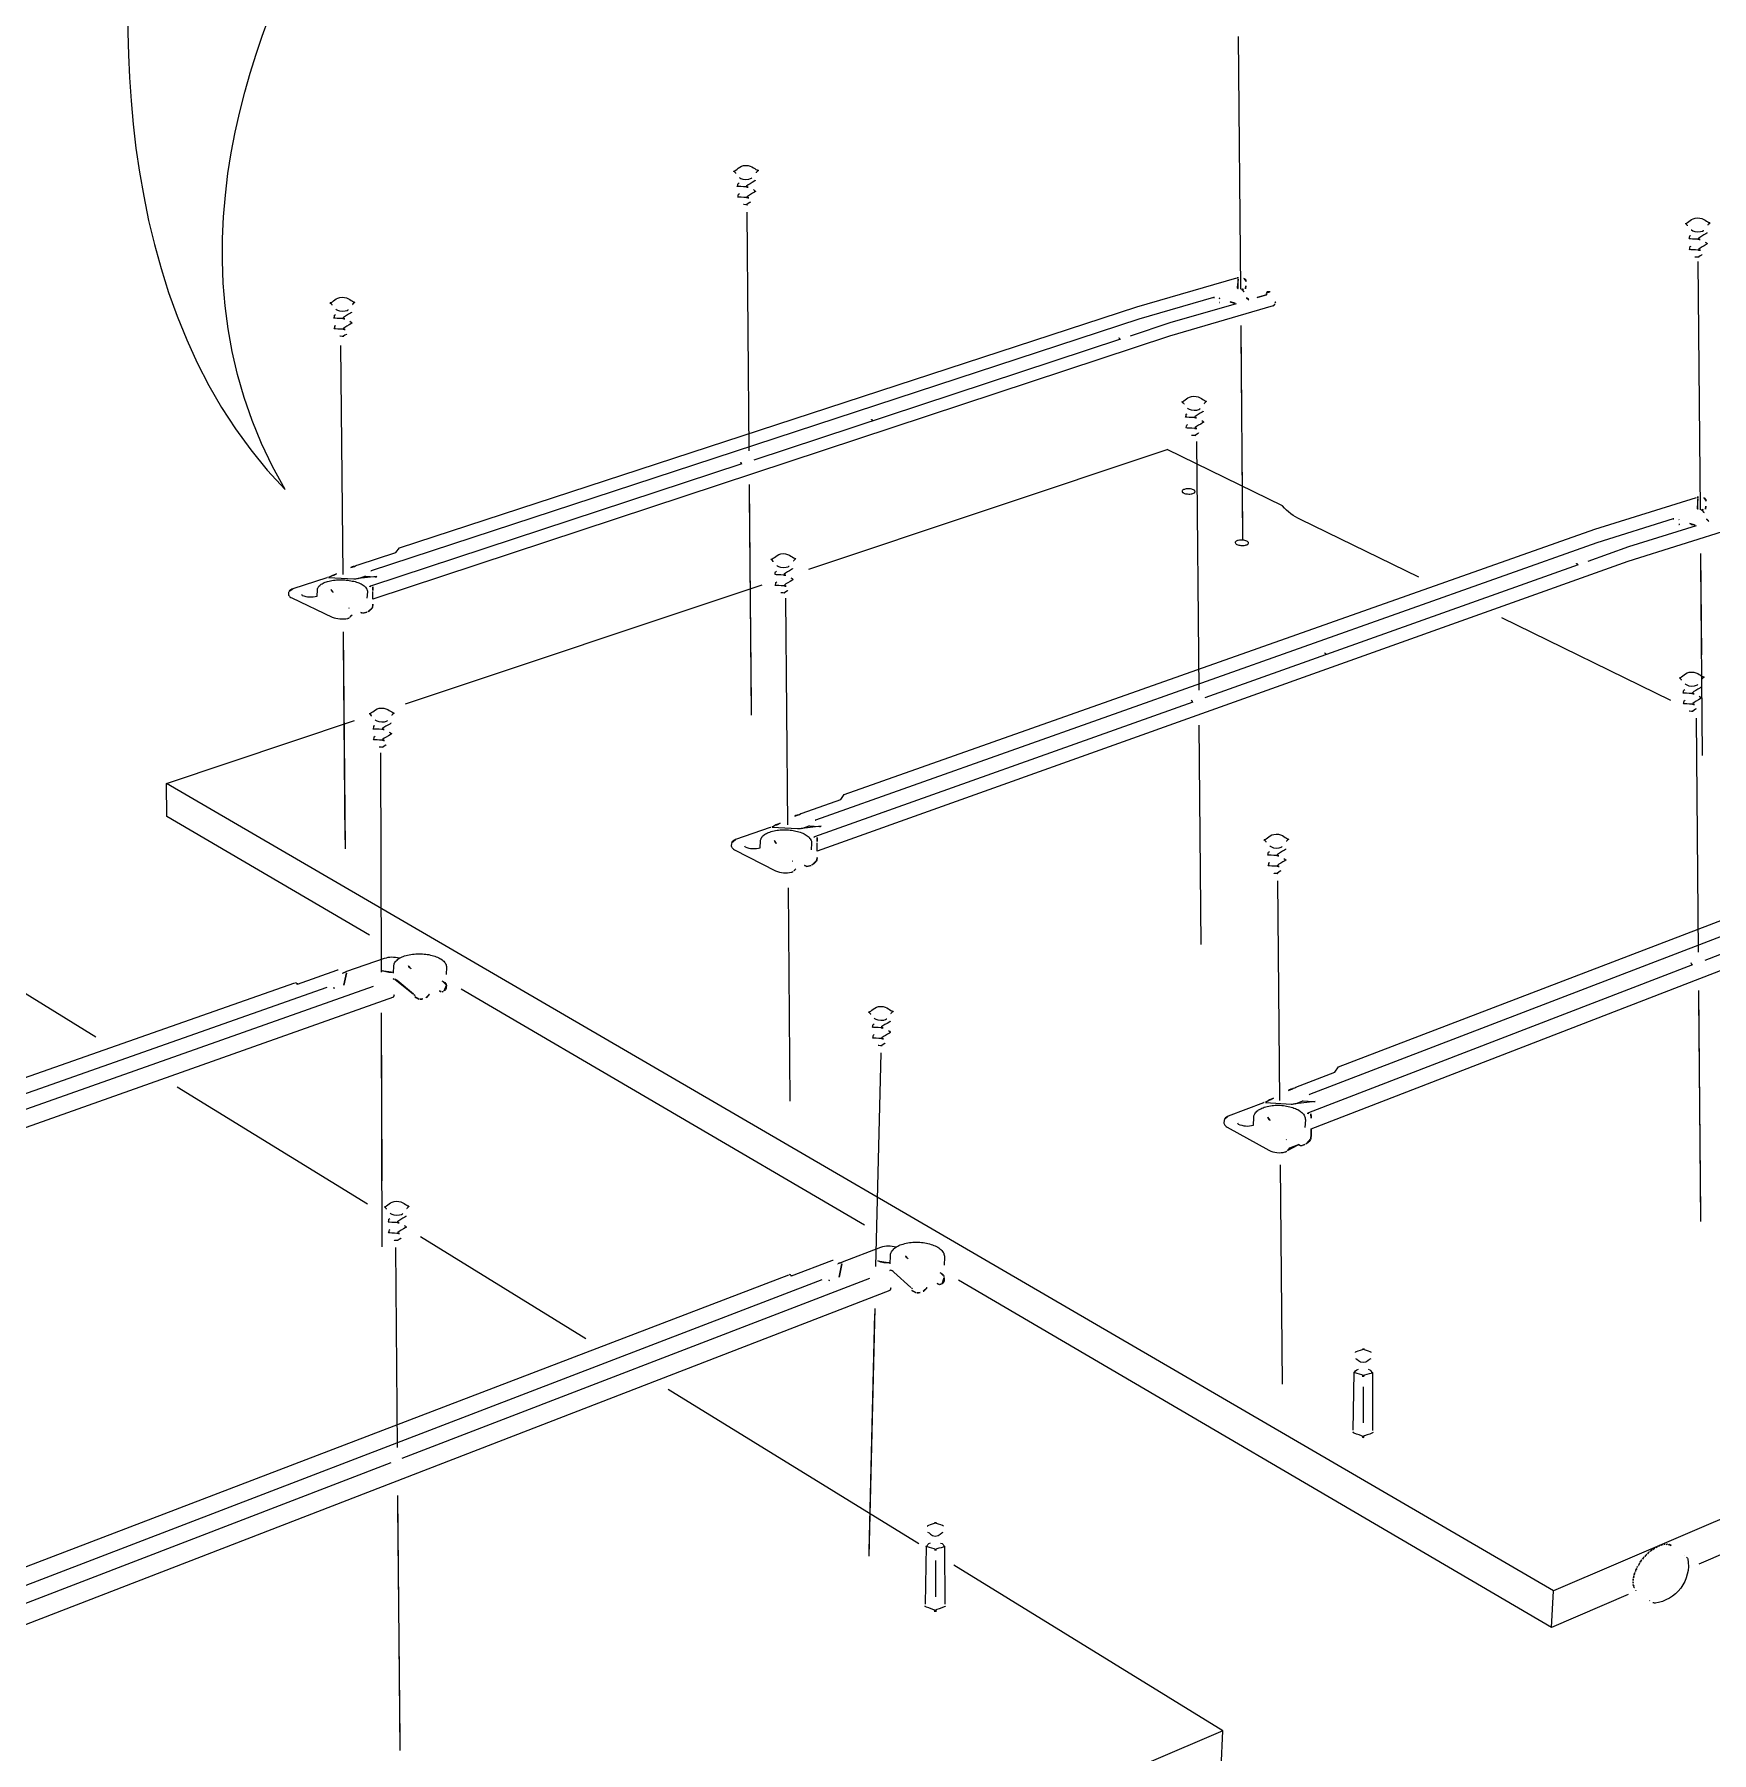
# Model space of a CAD drawing. Header units: metres. Extents: x -30.9 to 24.7, y -10.3 to 6.8.
# Drawn here: x 3.426 to 4.548, y 4.325 to 5.474 of the extents above; entities that cross this region are included whole.
import ezdxf

# ---------------------------------------------------------------- set-up
doc = ezdxf.new("R2010")
doc.units = ezdxf.units.M
doc.header["$MEASUREMENT"] = 0
doc.layers.add('PDF_Working_Num_Penna__255_Num_Penna__255', color=255, linetype='Continuous', lineweight=18)
doc.layers.add('PDF_Working_Num_Penna__7_Num_Penna__7', color=7, linetype='Continuous', lineweight=18)

msp = doc.modelspace()

# ---------------------------------------------------------------- linework, layer by layer
at = {"layer": 'PDF_Working_Num_Penna__255_Num_Penna__255', "color": 255, "linetype": 'Continuous', "lineweight": 18, "flags": 128}
for points in [[(4.2332, 5.3039), (4.2317, 5.473)], [(3.9044, 5.1958), (3.903, 5.3555)], [(4.5407, 5.1564), (4.5392, 5.3224)], [(3.6327, 5.113), (3.6313, 5.2662)], [(4.2346, 5.1422), (4.2335, 5.2738)], [(4.2053, 5.0356), (4.2038, 5.2021)], [(3.9059, 5.0259), (3.9047, 5.1662)], [(4.5422, 4.992), (4.541, 5.1209)], [(3.9302, 4.9457), (3.9289, 5.0973)], [(3.6342, 4.9355), (3.6331, 5.0688)], [(4.2068, 4.8656), (4.2055, 5.0122)], [(4.5394, 4.8605), (4.538, 5.0169)], [(3.6584, 4.8471), (3.658, 4.9937)], [(4.2594, 4.7612), (4.2581, 4.9081)], [(3.9319, 4.7608), (3.9306, 4.9035)], [(4.5409, 4.685), (4.5396, 4.8301)], [(3.6589, 4.6634), (3.6585, 4.8136)], [(3.9892, 4.6503), (3.9926, 4.793)], [(4.2611, 4.5715), (4.2598, 4.7183)], [(3.6691, 4.5291), (3.6679, 4.663)], [(3.9847, 4.4599), (3.9885, 4.6186)], [(3.6708, 4.3334), (3.6694, 4.4902)]]:
    msp.add_lwpolyline(points, dxfattribs=at)
at = {"layer": 'PDF_Working_Num_Penna__7_Num_Penna__7', "color": 7, "linetype": 'Continuous', "lineweight": 18, "flags": 128}
for points in [[(4.2332, 5.3039), (4.2317, 5.473)], [(3.9044, 5.1958), (3.903, 5.3555)], [(4.5407, 5.1564), (4.5392, 5.3224)], [(4.1637, 5.2921), (4.2306, 5.3114)], [(4.2151, 5.2983), (4.1651, 5.2838), (3.6516, 5.1154)], [(3.6705, 5.1309), (4.1637, 5.2921)], [(4.255, 5.2927), (4.1855, 5.2724)], [(4.1861, 5.2815), (4.2304, 5.2944)], [(4.1594, 5.2727), (4.1861, 5.2815)], [(4.2347, 5.1365), (4.2334, 5.2795)], [(3.6327, 5.113), (3.6313, 5.2662)], [(4.1855, 5.2724), (3.6527, 5.0965), (3.6527, 5.1016)], [(3.9077, 5.1898), (4.1529, 5.2706)], [(3.9442, 5.1166), (4.184, 5.1966)], [(4.2053, 5.0356), (4.2038, 5.2021)], [(3.6513, 5.1055), (3.8998, 5.1872)], [(3.906, 5.019), (3.9046, 5.1732)], [(4.4701, 5.1434), (4.5382, 5.1646)], [(4.5224, 5.1502), (4.4715, 5.1343), (3.9488, 4.9488)], [(3.968, 4.9658), (4.4701, 5.1434)], [(4.563, 5.1441), (4.4922, 5.1217)], [(4.4929, 5.1317), (4.538, 5.1459)], [(3.6403, 5.1185), (3.6411, 5.1189), (3.642, 5.1193), (3.6428, 5.1195), (3.6681, 5.1278), (3.6705, 5.1308)], [(4.4657, 5.122), (4.4929, 5.1317)], [(4.5416, 5.0594), (4.541, 5.127)], [(4.4922, 5.1217), (3.9498, 4.928), (3.9498, 4.9336)], [(4.2094, 5.0308), (4.4591, 5.1197)], [(3.6222, 5.111), (3.622, 5.111), (3.6218, 5.1109), (3.5991, 5.1035)], [(3.6427, 5.1104), (3.6422, 5.1102), (3.6416, 5.1101), (3.641, 5.11), (3.6404, 5.11), (3.6398, 5.11), (3.623, 5.1109)], [(3.6744, 5.0266), (3.913, 5.1062)], [(3.9302, 4.9457), (3.9289, 5.0973)], [(4.5209, 5.0287), (4.4078, 5.084)], [(3.6343, 4.9296), (3.633, 5.0747)], [(3.9484, 4.9379), (4.2014, 5.0279)], [(3.5145, 4.9733), (3.6404, 5.0153)], [(4.2068, 4.8656), (4.2055, 5.0122)], [(4.5394, 4.8605), (4.538, 5.0169)], [(3.6584, 4.8471), (3.658, 4.9937)], [(4.8652, 4.986), (4.8619, 4.9865), (4.8617, 4.9865), (4.8614, 4.9865), (4.8098, 4.9689), (4.2792, 4.7652)], [(4.2987, 4.7838), (4.8083, 4.9789)], [(4.4425, 4.4333), (3.5145, 4.9733)], [(3.5148, 4.9512), (3.5145, 4.9733)], [(3.9373, 4.9522), (3.9381, 4.9526), (3.939, 4.9531), (3.9398, 4.9534), (3.9656, 4.9625), (3.968, 4.9658)], [(4.2803, 4.7423), (4.8308, 4.9552)], [(3.6503, 4.8718), (3.5148, 4.9512)], [(3.9188, 4.944), (3.9186, 4.9439), (3.9184, 4.9438), (3.8953, 4.9357)], [(3.9396, 4.9432), (3.9391, 4.9431), (3.9386, 4.943), (3.938, 4.9429), (3.9374, 4.9429), (3.9367, 4.9429), (3.9197, 4.9438)], [(4.5438, 4.8552), (4.7971, 4.9529)], [(4.2594, 4.7612), (4.2581, 4.9081)], [(3.9319, 4.7608), (3.9306, 4.9035)], [(3.4674, 4.8036), (3.3545, 4.8731)], [(3.6665, 4.8464), (3.6666, 4.8512), (3.6667, 4.8517), (3.6668, 4.8522), (3.6669, 4.8527), (3.6671, 4.8532), (3.6674, 4.8536), (3.6678, 4.8542), (3.6683, 4.8547), (3.6688, 4.8552), (3.6694, 4.8557), (3.67, 4.8561), (3.6707, 4.8566), (3.6714, 4.8569), (3.6722, 4.8573), (3.673, 4.8576), (3.6739, 4.8579), (3.6749, 4.8582), (3.6759, 4.8585), (3.6769, 4.8587), (3.678, 4.8589), (3.6791, 4.8591), (3.6802, 4.8592), (3.6813, 4.8593), (3.6824, 4.8593), (3.6835, 4.8593), (3.6847, 4.8593), (3.6858, 4.8593), (3.6869, 4.8592), (3.688, 4.8591), (3.689, 4.8589), (3.6901, 4.8588), (3.6912, 4.8585), (3.6922, 4.8583), (3.6931, 4.858), (3.6941, 4.8578), (3.695, 4.8574), (3.6959, 4.8571), (3.6967, 4.8567), (3.6974, 4.8563), (3.6982, 4.8559), (3.6989, 4.8554), (3.6995, 4.8549), (3.7001, 4.8544), (3.7006, 4.8538), (3.701, 4.8532), (3.7013, 4.8527), (3.7016, 4.8521), (3.7017, 4.8515), (3.7019, 4.8509), (3.7019, 4.8503), (3.7017, 4.8456)], [(4.2788, 4.7532), (4.5356, 4.8521)], [(2.9783, 4.6214), (3.6005, 4.8399)], [(3.6294, 4.8485), (3.6288, 4.8483), (3.6283, 4.8482), (3.602, 4.8389)], [(3.6219, 4.8368), (2.9799, 4.6106), (2.9139, 4.5848)], [(3.0015, 4.5947), (3.6666, 4.8305)], [(3.3484, 4.7301), (3.6531, 4.8378)], [(3.9815, 4.6779), (3.7118, 4.8358)], [(4.541, 4.6803), (4.5396, 4.8347)], [(3.6588, 4.7075), (3.6585, 4.8199)], [(3.9892, 4.6503), (3.9926, 4.793)], [(4.2675, 4.7689), (4.2684, 4.7694), (4.2693, 4.7698), (4.2701, 4.7702), (4.2962, 4.7802), (4.2987, 4.7838)], [(3.6491, 4.6918), (3.5217, 4.7701)], [(4.2488, 4.7599), (4.2486, 4.7598), (4.2484, 4.7597), (4.2249, 4.7507)], [(4.2699, 4.759), (4.2694, 4.7589), (4.2688, 4.7587), (4.2683, 4.7587), (4.2676, 4.7586), (4.2669, 4.7586), (4.2497, 4.7597)], [(5.1377, 4.7307), (4.4425, 4.4333)], [(4.2611, 4.5715), (4.2598, 4.7183)], [(4.54, 4.4514), (5.0674, 4.6783)], [(3.7951, 4.6019), (3.6845, 4.67)], [(3.9988, 4.652), (3.9989, 4.6573), (3.9989, 4.6579), (3.999, 4.6584), (3.9992, 4.659), (3.9994, 4.6596), (3.9997, 4.6601), (4, 4.6607), (4.0006, 4.6613), (4.0011, 4.6619), (4.0017, 4.6624), (4.0023, 4.6629), (4.003, 4.6634), (4.0038, 4.6638), (4.0046, 4.6642), (4.0054, 4.6646), (4.0063, 4.6649), (4.0073, 4.6652), (4.0084, 4.6655), (4.0094, 4.6658), (4.0105, 4.666), (4.0117, 4.6662), (4.0128, 4.6663), (4.0139, 4.6664), (4.0151, 4.6664), (4.0162, 4.6665), (4.0174, 4.6664), (4.0185, 4.6664), (4.0196, 4.6663), (4.0208, 4.6662), (4.0219, 4.666), (4.023, 4.6658), (4.024, 4.6656), (4.0251, 4.6653), (4.0261, 4.665), (4.027, 4.6647), (4.028, 4.6643), (4.0289, 4.664), (4.0297, 4.6635), (4.0305, 4.6631), (4.0313, 4.6626), (4.0319, 4.6621), (4.0326, 4.6615), (4.0332, 4.6609), (4.0337, 4.6603), (4.0341, 4.6596), (4.0345, 4.6591), (4.0347, 4.6584), (4.0349, 4.6577), (4.035, 4.6571), (4.035, 4.6564), (4.0349, 4.6511)], [(3.6691, 4.5291), (3.6679, 4.663)], [(3.2925, 4.4004), (3.931, 4.6447)], [(3.9606, 4.6543), (3.9601, 4.6542), (3.9595, 4.654), (3.9325, 4.6437)], [(4.0125, 4.6362), (4.0012, 4.6465), (4.0006, 4.6469), (4.0001, 4.6472), (3.9995, 4.6475), (3.9989, 4.6477)], [(3.953, 4.6413), (3.2942, 4.3884), (3.2264, 4.3596)], [(3.3163, 4.3706), (3.9988, 4.6343)], [(3.6723, 4.522), (3.985, 4.6424)], [(4.4923, 4.4308), (4.4411, 4.4088), (4.0445, 4.641)], [(3.9847, 4.4565), (3.9886, 4.6221)], [(4.3089, 4.5794), (4.3082, 4.5407)], [(4.3213, 4.5794), (4.3214, 4.5406)], [(4.0178, 4.4648), (3.8502, 4.568)], [(4.3152, 4.5698), (4.3152, 4.5456)], [(3.3231, 4.3875), (3.6649, 4.5191)], [(3.6709, 4.3265), (3.6694, 4.4971)], [(4.0227, 4.4631), (4.0221, 4.4244)], [(4.0351, 4.4631), (4.0352, 4.4243)], [(4.029, 4.4536), (4.029, 4.4293)], [(4.2213, 4.3396), (4.0413, 4.4504)], [(4.4411, 4.4088), (4.4425, 4.4333)], [(4.1839, 4.299), (4.2202, 4.3146), (4.2213, 4.3396)]]:
    msp.add_lwpolyline(points, dxfattribs=at)
for points in [[(4.2318, 5.3115), (4.2315, 5.3115), (4.2312, 5.3115), (4.2309, 5.3114)], [(4.2315, 5.3107), (4.2309, 5.3051), (4.2309, 5.3049), (4.231, 5.3046), (4.2311, 5.3045), (4.2313, 5.3043), (4.2315, 5.3043)], [(4.2369, 5.3091), (4.2369, 5.3095), (4.2368, 5.31), (4.2365, 5.3103), (4.2362, 5.3106), (4.2358, 5.3109), (4.2353, 5.3111)], [(4.2151, 5.2983), (4.2154, 5.2983), (4.2156, 5.2983)], [(4.2345, 5.3034), (4.234, 5.3036), (4.2337, 5.3037)], [(4.2345, 5.3034), (4.2344, 5.3036), (4.2344, 5.3038), (4.2345, 5.3041), (4.2348, 5.3042)], [(4.2345, 5.3034), (4.2346, 5.303), (4.2349, 5.3027), (4.2352, 5.3024), (4.2355, 5.3022)], [(4.2366, 5.3061), (4.2364, 5.3041)], [(4.2504, 5.3002), (4.2443, 5.2984)], [(4.2505, 5.3011), (4.2504, 5.3002)], [(4.2526, 5.3022), (4.2508, 5.3022), (4.2506, 5.302), (4.2506, 5.3018), (4.2505, 5.3015)], [(4.2526, 5.3022), (4.2528, 5.302)], [(4.2188, 5.2979), (4.2192, 5.2977)], [(4.2189, 5.2949), (4.2191, 5.2949), (4.2193, 5.295)], [(4.2262, 5.2955), (4.2267, 5.2953), (4.2274, 5.295), (4.2281, 5.2948), (4.2288, 5.2946), (4.2296, 5.2945)], [(4.2387, 5.2968), (4.2385, 5.297), (4.2383, 5.2974), (4.2379, 5.2976), (4.2375, 5.2979), (4.237, 5.2982)], [(4.255, 5.2927), (4.2553, 5.2929), (4.2556, 5.2931), (4.2559, 5.2934), (4.2561, 5.2938), (4.2563, 5.2941)], [(4.2564, 5.2947), (4.2564, 5.2949), (4.2563, 5.2951), (4.2562, 5.2953), (4.2561, 5.2955)], [(4.1517, 5.2714), (4.1517, 5.2712)], [(4.1518, 5.271), (4.1523, 5.2708)], [(3.9863, 5.217), (3.9863, 5.2167)], [(3.9864, 5.2165), (3.9869, 5.2163)], [(3.8987, 5.1881), (3.8988, 5.1879)], [(3.8989, 5.1876), (3.8993, 5.1874)], [(4.2016, 5.1697), (4.201, 5.1699), (4.2004, 5.1701), (4.1997, 5.1703), (4.199, 5.1703), (4.1982, 5.1704), (4.1975, 5.1704), (4.1967, 5.1703), (4.1961, 5.1702), (4.1955, 5.17), (4.1949, 5.1698), (4.1945, 5.1696), (4.1942, 5.1693), (4.194, 5.169), (4.194, 5.1687), (4.1941, 5.1683), (4.1943, 5.168), (4.1947, 5.1678), (4.1951, 5.1675), (4.1956, 5.1673), (4.1963, 5.1671), (4.1969, 5.167), (4.1977, 5.1669), (4.1985, 5.1668), (4.1992, 5.1668), (4.2, 5.1669), (4.2006, 5.167), (4.2012, 5.1672), (4.2017, 5.1674), (4.2022, 5.1676), (4.2025, 5.1679), (4.2026, 5.1682), (4.2027, 5.1686), (4.2026, 5.1689), (4.2024, 5.1692), (4.202, 5.1694)], [(4.5395, 5.1648), (4.5391, 5.1648), (4.5388, 5.1648), (4.5385, 5.1647)], [(4.5391, 5.1639), (4.5385, 5.1577), (4.5385, 5.1575), (4.5386, 5.1572), (4.5387, 5.157), (4.5389, 5.1569), (4.5391, 5.1568)], [(4.5446, 5.1622), (4.5446, 5.1626), (4.5445, 5.1631), (4.5442, 5.1635), (4.5439, 5.1638), (4.5435, 5.1641), (4.543, 5.1643)], [(4.5224, 5.1502), (4.5227, 5.1503), (4.5229, 5.1502)], [(4.5262, 5.1498), (4.5266, 5.1496)], [(4.5421, 5.1558), (4.5417, 5.1561), (4.5413, 5.1562)], [(4.5421, 5.1558), (4.5421, 5.1561), (4.5421, 5.1563), (4.5422, 5.1566), (4.5423, 5.1567)], [(4.5421, 5.1558), (4.5423, 5.1554), (4.5426, 5.155), (4.5428, 5.1548), (4.5432, 5.1546)], [(4.5443, 5.1588), (4.5441, 5.1567)], [(4.5464, 5.1486), (4.5462, 5.1489), (4.546, 5.1492), (4.5457, 5.1495), (4.5452, 5.1498), (4.5448, 5.1501)], [(4.5263, 5.1465), (4.5265, 5.1465), (4.5267, 5.1467)], [(4.5337, 5.1472), (4.5343, 5.1469), (4.5349, 5.1466), (4.5356, 5.1464), (4.5364, 5.1462), (4.5372, 5.146)], [(4.2373, 5.1354), (4.2367, 5.1356), (4.236, 5.1358), (4.2353, 5.136), (4.2346, 5.1361), (4.2338, 5.1361), (4.2331, 5.1361), (4.2324, 5.136), (4.2316, 5.1359), (4.231, 5.1357), (4.2305, 5.1355), (4.2301, 5.1353), (4.2298, 5.135), (4.2296, 5.1347), (4.2296, 5.1344), (4.2297, 5.134), (4.2299, 5.1337), (4.2302, 5.1334), (4.2307, 5.1332), (4.2312, 5.1329), (4.2319, 5.1327), (4.2326, 5.1326), (4.2333, 5.1325), (4.2341, 5.1325), (4.2349, 5.1325), (4.2356, 5.1325), (4.2363, 5.1327), (4.2369, 5.1328), (4.2374, 5.133), (4.2379, 5.1333), (4.2381, 5.1336), (4.2383, 5.1339), (4.2384, 5.1342), (4.2383, 5.1345), (4.238, 5.1348), (4.2377, 5.1351)], [(3.6403, 5.1185), (3.6395, 5.1183), (3.6387, 5.1181), (3.638, 5.1178)], [(3.6516, 5.1154), (3.6514, 5.1153)], [(3.6967, 5.1204), (3.6966, 5.1206)], [(4.4578, 5.1206), (4.4579, 5.1204)], [(4.458, 5.1202), (4.4585, 5.1199)], [(3.5991, 5.1035), (3.5984, 5.1032), (3.5978, 5.1029), (3.5973, 5.1026), (3.5969, 5.1023), (3.5966, 5.1019), (3.5964, 5.1016)], [(3.6257, 5.1124), (3.6248, 5.112), (3.6239, 5.1116), (3.6231, 5.1113)], [(3.6247, 5.103), (3.6247, 5.1026), (3.6249, 5.1023), (3.6252, 5.1019), (3.6256, 5.1015), (3.626, 5.1012)], [(3.6257, 5.1124), (3.6261, 5.1126), (3.6265, 5.1127), (3.6269, 5.1128), (3.6272, 5.1129), (3.6275, 5.1131)], [(3.6279, 5.1133), (3.6284, 5.1135)], [(3.6427, 5.1104), (3.6474, 5.1119), (3.6542, 5.1116), (3.6546, 5.1116), (3.655, 5.1116), (3.6554, 5.1117)], [(3.6474, 5.1119), (3.6474, 5.1122)], [(3.6506, 5.1048), (3.6507, 5.1051), (3.6509, 5.1053), (3.651, 5.1054)], [(3.6526, 5.1048), (3.6526, 5.1042), (3.6526, 5.1037), (3.6526, 5.103), (3.6527, 5.1024)], [(3.6524, 5.091), (3.6525, 5.0914), (3.6526, 5.0917), (3.6526, 5.092), (3.6526, 5.0924), (3.6527, 5.0927), (3.6527, 5.0931)], [(3.6366, 5.0905), (3.6368, 5.0905)], [(3.6382, 5.0854), (3.638, 5.0851), (3.6377, 5.0848), (3.6374, 5.0845)], [(3.6382, 5.0854), (3.6384, 5.0856), (3.6386, 5.0858), (3.6387, 5.0858)], [(3.6453, 5.0874), (3.6445, 5.0877), (3.6447, 5.0877)], [(3.6446, 5.0877), (3.6451, 5.0875)], [(3.6487, 5.0879), (3.647, 5.0873), (3.6466, 5.0872), (3.6461, 5.0872), (3.6457, 5.0872)], [(3.6524, 5.091), (3.6522, 5.0905), (3.6518, 5.0901), (3.6514, 5.0896), (3.6509, 5.0892), (3.6504, 5.0888), (3.6499, 5.0884), (3.6493, 5.0881)], [(4.2895, 5.0607), (4.2895, 5.0604)], [(4.2896, 5.0601), (4.2901, 5.0599)], [(4.2003, 5.0289), (4.2004, 5.0286)], [(4.2005, 5.0283), (4.2009, 5.0281)], [(3.9947, 4.9544), (3.9945, 4.9545)], [(3.9223, 4.9455), (3.9215, 4.9451), (3.9206, 4.9446), (3.9197, 4.9443)], [(3.9223, 4.9455), (3.9228, 4.9457), (3.9232, 4.9458), (3.9235, 4.9459), (3.9239, 4.9461), (3.9242, 4.9463)], [(3.9246, 4.9464), (3.9251, 4.9467)], [(3.9373, 4.9522), (3.9365, 4.952), (3.9357, 4.9518), (3.9349, 4.9514)], [(3.9396, 4.9432), (3.9445, 4.945), (3.9514, 4.9446), (3.9518, 4.9446), (3.9522, 4.9446), (3.9526, 4.9447)], [(3.9445, 4.9449), (3.9445, 4.9452)], [(3.9488, 4.9488), (3.9485, 4.9487)], [(3.8953, 4.9357), (3.8946, 4.9354), (3.894, 4.9351), (3.8935, 4.9347), (3.8931, 4.9344), (3.8928, 4.934), (3.8926, 4.9336)], [(3.9214, 4.9351), (3.9214, 4.9347), (3.9216, 4.9343), (3.9218, 4.9339), (3.9222, 4.9335), (3.9227, 4.9332)], [(3.9477, 4.9371), (3.9478, 4.9374), (3.948, 4.9377), (3.9482, 4.9378)], [(3.9498, 4.9371), (3.9498, 4.9365), (3.9498, 4.9359), (3.9498, 4.9352), (3.9498, 4.9344)], [(3.9334, 4.9214), (3.9336, 4.9214)], [(3.9496, 4.922), (3.9493, 4.9214), (3.949, 4.9209), (3.9486, 4.9204), (3.9481, 4.9199), (3.9476, 4.9195), (3.947, 4.9191), (3.9464, 4.9187)], [(3.9496, 4.922), (3.9497, 4.9223), (3.9497, 4.9227), (3.9498, 4.9231), (3.9498, 4.9234), (3.9498, 4.9238)], [(3.9351, 4.9158), (3.9349, 4.9155), (3.9346, 4.9151), (3.9343, 4.9148)], [(3.9351, 4.9158), (3.9353, 4.916), (3.9355, 4.9161), (3.9357, 4.9162)], [(3.9424, 4.9179), (3.9415, 4.9183), (3.9417, 4.9183)], [(3.9416, 4.9183), (3.9421, 4.9181)], [(3.9458, 4.9185), (3.944, 4.9179), (3.9436, 4.9178), (3.9431, 4.9177), (3.9427, 4.9178)], [(3.6782, 4.8493), (3.6776, 4.8497), (3.6772, 4.8501), (3.6768, 4.8504), (3.6766, 4.8508), (3.6764, 4.8512)], [(4.5345, 4.8532), (4.5346, 4.8528)], [(4.5347, 4.8525), (4.5351, 4.8523)], [(3.6016, 4.8398), (3.6012, 4.8399), (3.6009, 4.8399)], [(3.602, 4.8389), (3.6019, 4.8397)], [(3.6324, 4.8464), (3.6325, 4.8462), (3.6326, 4.8461)], [(3.6325, 4.8465), (3.6346, 4.8472)], [(3.6349, 4.8464), (3.6332, 4.8383)], [(3.6347, 4.8472), (3.6349, 4.8473)], [(3.6666, 4.8425), (3.6663, 4.8424)], [(3.6799, 4.8323), (3.6689, 4.8415), (3.6684, 4.8418), (3.6678, 4.8421), (3.6673, 4.8423)], [(3.6991, 4.8412), (3.6997, 4.8408), (3.7003, 4.8404), (3.7009, 4.8401), (3.7013, 4.8396), (3.7016, 4.8392), (3.7017, 4.8387)], [(3.6264, 4.8365), (3.6269, 4.8364)], [(3.6664, 4.8306), (3.6666, 4.8307), (3.6667, 4.8309), (3.6669, 4.8312), (3.6669, 4.8316), (3.667, 4.832)], [(3.681, 4.8315), (3.6807, 4.8317), (3.6803, 4.832)], [(3.6807, 4.8305), (3.6809, 4.8303), (3.6812, 4.8302), (3.6814, 4.8301), (3.6817, 4.83), (3.682, 4.8299), (3.6823, 4.8297), (3.6826, 4.8294), (3.683, 4.8292), (3.6835, 4.829)], [(3.684, 4.8289), (3.6845, 4.8289), (3.685, 4.829), (3.6855, 4.8291), (3.686, 4.8292)], [(3.688, 4.8299), (3.6884, 4.8301), (3.6889, 4.8304), (3.6893, 4.8307), (3.6897, 4.8312), (3.6901, 4.8316), (3.6906, 4.8323)], [(3.6972, 4.8346), (3.6979, 4.8342), (3.6983, 4.8341)], [(3.6979, 4.8342), (3.6978, 4.8343)], [(3.6997, 4.8342), (3.6996, 4.8341), (3.6992, 4.834), (3.6991, 4.834), (3.6989, 4.834)], [(3.7018, 4.8383), (3.7017, 4.8365), (3.7016, 4.8361), (3.7015, 4.8357), (3.7012, 4.8353), (3.7008, 4.8349), (3.7003, 4.8345)], [(4.3258, 4.7713), (4.3256, 4.7715)], [(4.2524, 4.7616), (4.2515, 4.7611), (4.2506, 4.7606), (4.2497, 4.7602)], [(4.2524, 4.7616), (4.2528, 4.7617), (4.2532, 4.7619), (4.2536, 4.762), (4.2539, 4.7621), (4.2543, 4.7624)], [(4.2547, 4.7626), (4.2552, 4.7628)], [(4.2675, 4.7689), (4.2667, 4.7687), (4.2659, 4.7684), (4.2651, 4.768)], [(4.2699, 4.759), (4.2748, 4.7609), (4.2819, 4.7605), (4.2823, 4.7605), (4.2827, 4.7606), (4.2831, 4.7606)], [(4.2748, 4.7609), (4.2749, 4.7612)], [(4.2792, 4.7652), (4.279, 4.765)], [(4.2249, 4.7507), (4.2242, 4.7504), (4.2236, 4.7501), (4.2231, 4.7497), (4.2227, 4.7493), (4.2224, 4.7488), (4.2222, 4.7484)], [(4.2514, 4.7501), (4.2514, 4.7497), (4.2516, 4.7493), (4.2519, 4.7488), (4.2523, 4.7484), (4.2528, 4.748)], [(4.2781, 4.7523), (4.2782, 4.7525), (4.2782, 4.7527), (4.2784, 4.7529), (4.2786, 4.753)], [(4.2802, 4.7523), (4.2802, 4.7517), (4.2803, 4.7509), (4.2803, 4.7502), (4.2803, 4.7494)], [(4.2801, 4.7357), (4.2798, 4.7351), (4.2794, 4.7345), (4.279, 4.7339), (4.2785, 4.7334), (4.278, 4.7329), (4.2774, 4.7325), (4.2768, 4.7321)], [(4.2801, 4.7357), (4.2801, 4.7361), (4.2802, 4.7365), (4.2802, 4.7369), (4.2803, 4.7373), (4.2803, 4.7377), (4.2803, 4.7382)], [(4.2803, 4.7384), (4.2803, 4.7423)], [(4.2636, 4.735), (4.2638, 4.7351)], [(4.2717, 4.7316), (4.2659, 4.7294), (4.2657, 4.7293), (4.2655, 4.7291), (4.2654, 4.7289), (4.2651, 4.7285), (4.2648, 4.7282), (4.2645, 4.7278)], [(4.2727, 4.7312), (4.2719, 4.7317), (4.2721, 4.7317)], [(4.2719, 4.7317), (4.2725, 4.7314)], [(4.2762, 4.7319), (4.2744, 4.7312), (4.274, 4.731), (4.2735, 4.731), (4.2731, 4.731)], [(4.0108, 4.6553), (4.0102, 4.6557), (4.0097, 4.6561), (4.0093, 4.6565), (4.0091, 4.657), (4.0089, 4.6574)], [(3.9321, 4.6446), (3.9318, 4.6447), (3.9314, 4.6448)], [(3.9325, 4.6437), (3.9325, 4.6445)], [(3.9637, 4.652), (3.9638, 4.6518), (3.964, 4.6517)], [(3.9639, 4.6521), (3.9661, 4.6529)], [(3.9663, 4.652), (3.9646, 4.643)], [(3.9661, 4.6529), (3.9663, 4.653), (3.9665, 4.6531)], [(3.9989, 4.6477), (3.9985, 4.6476)], [(4.0322, 4.6462), (4.0328, 4.6458), (4.0334, 4.6453), (4.034, 4.6449), (4.0344, 4.6444), (4.0347, 4.6439), (4.0349, 4.6434)], [(3.9576, 4.641), (3.9581, 4.6408)], [(3.9986, 4.6344), (3.9988, 4.6345), (3.999, 4.6347), (3.9991, 4.6351), (3.9992, 4.6355), (3.9992, 4.636)], [(4.0137, 4.6353), (4.0133, 4.6356), (4.0129, 4.6359)], [(4.0133, 4.6342), (4.0135, 4.634), (4.0138, 4.6339), (4.0141, 4.6338), (4.0143, 4.6336), (4.0147, 4.6335), (4.0149, 4.6334), (4.0153, 4.633), (4.0157, 4.6328), (4.0161, 4.6326)], [(4.0167, 4.6325), (4.0172, 4.6325), (4.0177, 4.6325), (4.0182, 4.6327), (4.0187, 4.6328)], [(4.0208, 4.6336), (4.0212, 4.6338), (4.0217, 4.6341), (4.0222, 4.6345), (4.0225, 4.635), (4.0229, 4.6354), (4.0234, 4.6362)], [(4.0302, 4.6388), (4.031, 4.6384), (4.0314, 4.6382)], [(4.031, 4.6384), (4.0308, 4.6385)], [(4.0328, 4.6384), (4.0327, 4.6383), (4.0325, 4.6382), (4.0323, 4.6382), (4.0322, 4.6381), (4.0319, 4.6381)], [(4.0349, 4.6429), (4.0349, 4.641), (4.0348, 4.6405), (4.0346, 4.64), (4.0343, 4.6396), (4.0339, 4.6392), (4.0334, 4.6387)], [(4.5072, 4.4597), (4.5069, 4.4595)], [(4.5084, 4.4607), (4.5082, 4.4607), (4.508, 4.4605), (4.5077, 4.4603), (4.5076, 4.4601), (4.5074, 4.4599)], [(4.5103, 4.4619), (4.5101, 4.4619), (4.5099, 4.4618), (4.5096, 4.4617), (4.5094, 4.4614), (4.5089, 4.461)], [(4.5121, 4.4629), (4.5119, 4.463), (4.5117, 4.4629), (4.5115, 4.4627), (4.5113, 4.4625), (4.5108, 4.4622)], [(4.5138, 4.4637), (4.5135, 4.4637), (4.5134, 4.4636), (4.5132, 4.4633), (4.5126, 4.4631)], [(4.5156, 4.4642), (4.5154, 4.4642), (4.5152, 4.4642), (4.5149, 4.4639), (4.5145, 4.4638)], [(4.5172, 4.4645), (4.5169, 4.4644), (4.5167, 4.4643), (4.5162, 4.4642)], [(4.5187, 4.4645), (4.5184, 4.4644), (4.5182, 4.4643), (4.5179, 4.4643)], [(4.5201, 4.4642), (4.5198, 4.4642), (4.5197, 4.4641), (4.5194, 4.4641)], [(4.5201, 4.4642), (4.5209, 4.4636), (4.5212, 4.4637)], [(4.4978, 4.4476), (4.4981, 4.4482)], [(4.4984, 4.4488), (4.4984, 4.449), (4.4985, 4.4493), (4.4987, 4.4496)], [(4.5002, 4.4518), (4.4999, 4.4517), (4.4997, 4.4514), (4.4996, 4.4512), (4.4996, 4.4509), (4.4992, 4.4503)], [(4.5015, 4.4539), (4.5013, 4.4537), (4.5011, 4.4535), (4.5009, 4.4532), (4.5009, 4.453), (4.5005, 4.4524)], [(4.5031, 4.4558), (4.5029, 4.4557), (4.5027, 4.4555), (4.5025, 4.4552), (4.5024, 4.455), (4.502, 4.4544)], [(4.5048, 4.4576), (4.5046, 4.4575), (4.5044, 4.4574), (4.5042, 4.4571), (4.504, 4.4568), (4.5036, 4.4563)], [(4.5065, 4.4592), (4.5063, 4.4592), (4.5061, 4.459), (4.5059, 4.4588), (4.5058, 4.4586), (4.5053, 4.4581)], [(4.5304, 4.4568), (4.5303, 4.4569)], [(4.4957, 4.4389), (4.4956, 4.4393)], [(4.4958, 4.4407), (4.4957, 4.4408), (4.4957, 4.441), (4.4958, 4.4413)], [(4.4957, 4.4389), (4.4958, 4.4383)], [(4.4958, 4.4372), (4.4957, 4.4374), (4.4957, 4.4376)], [(4.4958, 4.4407), (4.4958, 4.4401)], [(4.4958, 4.4372), (4.496, 4.4371), (4.4961, 4.4367)], [(4.4964, 4.4435), (4.4961, 4.4432), (4.4961, 4.443), (4.496, 4.4427), (4.4961, 4.4426), (4.496, 4.442)], [(4.4969, 4.4455), (4.4968, 4.4453), (4.4966, 4.445), (4.4966, 4.4448), (4.4966, 4.4446), (4.4965, 4.444)], [(4.4977, 4.4475), (4.4975, 4.4473), (4.4974, 4.4471), (4.4974, 4.4469), (4.4974, 4.4467), (4.4972, 4.4461)], [(4.4962, 4.4358), (4.4961, 4.4359), (4.4961, 4.4361)], [(4.4962, 4.4358), (4.4965, 4.4355), (4.4966, 4.4352)], [(4.4967, 4.4345), (4.4967, 4.4347)], [(4.4976, 4.4335), (4.4975, 4.4336)], [(4.5069, 4.4267), (4.5067, 4.4266)], [(4.5092, 4.4253), (4.5088, 4.4254)], [(4.5102, 4.4251), (4.5104, 4.425)]]:
    msp.add_lwpolyline(points, close=True, dxfattribs=at)
for points in [[(4.3523, 5.1112), (4.2732, 5.1498, -0.107809), (4.2611, 5.1589), (4.184, 5.1966)], [(3.605, 5.0998), (3.6051, 5.0995), (3.6053, 5.0991, 0.150269), (3.6153, 5.0985), (3.6155, 5.1027), (3.6155, 5.1031), (3.6156, 5.1036), (3.6158, 5.104), (3.616, 5.1044), (3.6163, 5.1048), (3.6166, 5.1053), (3.6171, 5.1057), (3.6176, 5.1061), (3.6181, 5.1066), (3.6187, 5.1069), (3.6193, 5.1073), (3.62, 5.1076), (3.6208, 5.1079), (3.6216, 5.1082), (3.6224, 5.1084), (3.6234, 5.1087), (3.6243, 5.1089), (3.6253, 5.1091), (3.6264, 5.1092), (3.6274, 5.1093), (3.6284, 5.1094), (3.6295, 5.1095), (3.6305, 5.1095), (3.6316, 5.1095), (3.6327, 5.1095), (3.6338, 5.1094), (3.6348, 5.1093), (3.6358, 5.1092), (3.6368, 5.1091), (3.6379, 5.1089), (3.6388, 5.1087), (3.6398, 5.1085), (3.6407, 5.1083), (3.6416, 5.108), (3.6425, 5.1077), (3.6433, 5.1074), (3.6441, 5.1071), (3.6448, 5.1067), (3.6455, 5.1063), (3.6461, 5.1059), (3.6468, 5.1055), (3.6473, 5.105), (3.6478, 5.1045), (3.6482, 5.104), (3.6485, 5.1035), (3.6487, 5.103), (3.6489, 5.1025), (3.649, 5.102), (3.649, 5.1014), (3.6487, 5.0972)], [(3.5963, 5.1012), (3.5963, 5.0997), (3.5963, 5.0993), (3.5965, 5.0989), (3.5968, 5.0985), (3.5972, 5.0981), (3.5977, 5.0977), (3.5984, 5.0974), (3.6254, 5.0846, 0.150735), (3.6359, 5.0837), (3.6361, 5.0838), (3.6363, 5.0838), (3.6365, 5.0839), (3.6367, 5.084), (3.6368, 5.0841), (3.637, 5.0842)], [(3.9013, 4.9316), (3.9014, 4.9312), (3.9016, 4.9309, 0.162984), (3.9118, 4.9302), (3.912, 4.9348), (3.912, 4.9353), (3.9121, 4.9358), (3.9123, 4.9362), (3.9125, 4.9367), (3.9128, 4.9371), (3.9131, 4.9377), (3.9136, 4.9382), (3.9141, 4.9386), (3.9147, 4.9391), (3.9153, 4.9395), (3.9159, 4.9398), (3.9166, 4.9402), (3.9174, 4.9405), (3.9182, 4.9408), (3.919, 4.9411), (3.92, 4.9414), (3.921, 4.9416), (3.922, 4.9418), (3.923, 4.942), (3.9241, 4.9421), (3.9252, 4.9422), (3.9262, 4.9423), (3.9273, 4.9423), (3.9284, 4.9423), (3.9295, 4.9423), (3.9306, 4.9422), (3.9317, 4.9421), (3.9327, 4.942), (3.9337, 4.9419), (3.9348, 4.9417), (3.9357, 4.9414), (3.9367, 4.9412), (3.9377, 4.9409), (3.9386, 4.9407), (3.9395, 4.9403), (3.9403, 4.94), (3.9411, 4.9396), (3.9418, 4.9392), (3.9425, 4.9388), (3.9432, 4.9383), (3.9438, 4.9379), (3.9444, 4.9374), (3.9448, 4.9368), (3.9453, 4.9363), (3.9455, 4.9357), (3.9458, 4.9352), (3.946, 4.9346), (3.946, 4.934), (3.9461, 4.9334), (3.9458, 4.9288)], [(3.8925, 4.9331), (3.8924, 4.9315), (3.8925, 4.931), (3.8927, 4.9306), (3.8929, 4.9302), (3.8934, 4.9298), (3.8939, 4.9293), (3.8946, 4.929), (3.9221, 4.9149, 0.162069), (3.9328, 4.9139), (3.933, 4.914), (3.9332, 4.9141), (3.9334, 4.9141), (3.9335, 4.9142), (3.9337, 4.9143), (3.9339, 4.9145)], [(3.6703, 4.8564, 0.139035), (3.6602, 4.8562), (3.6351, 4.8474)], [(4.2221, 4.748), (4.222, 4.7461), (4.2221, 4.7456), (4.2223, 4.7451), (4.2225, 4.7447), (4.223, 4.7442), (4.2235, 4.7438), (4.2242, 4.7433), (4.2521, 4.7279, 0.174954), (4.263, 4.7268), (4.2632, 4.7269), (4.2634, 4.727), (4.2636, 4.7271), (4.2638, 4.7271), (4.2639, 4.7273), (4.2641, 4.7274)], [(4.2311, 4.7462), (4.2312, 4.7459), (4.2314, 4.7455, 0.174935), (4.2417, 4.7447), (4.2419, 4.7498), (4.2419, 4.7503), (4.242, 4.7509), (4.2421, 4.7514), (4.2424, 4.7519), (4.2427, 4.7523), (4.243, 4.7529), (4.2435, 4.7535), (4.244, 4.754), (4.2446, 4.7545), (4.2452, 4.7549), (4.2458, 4.7553), (4.2466, 4.7557), (4.2474, 4.7561), (4.2482, 4.7564), (4.249, 4.7567), (4.25, 4.757), (4.251, 4.7573), (4.252, 4.7575), (4.2531, 4.7577), (4.2542, 4.7578), (4.2552, 4.7579), (4.2563, 4.758), (4.2574, 4.758), (4.2586, 4.758), (4.2597, 4.758), (4.2608, 4.7579), (4.2618, 4.7578), (4.2629, 4.7577), (4.2639, 4.7575), (4.265, 4.7573), (4.266, 4.7571), (4.267, 4.7568), (4.268, 4.7565), (4.2688, 4.7562), (4.2698, 4.7559), (4.2706, 4.7555), (4.2714, 4.7551), (4.2722, 4.7546), (4.2729, 4.7542), (4.2735, 4.7537), (4.2742, 4.7532), (4.2747, 4.7526), (4.2752, 4.752), (4.2756, 4.7514), (4.2759, 4.7508), (4.2762, 4.7502), (4.2763, 4.7496), (4.2764, 4.7489), (4.2765, 4.7483), (4.2762, 4.7431)], [(4.0026, 4.6631, 0.151065), (3.9923, 4.663), (3.9665, 4.6531)], [(4.2213, 4.3396), (3.3565, 3.9698), (3.2655, 4.0402), (3.2662, 4.0205, 0.149697), (3.2536, 4.0371), (2.585, 4.5551, 0.095493), (2.5656, 4.5642), (2.5641, 4.5822), (2.4963, 4.6346)], [(4.5314, 4.4557), (4.5318, 4.4553), (4.5321, 4.455), (4.5323, 4.4547, -0.430055), (4.5102, 4.4251), (4.5095, 4.4252), (4.5092, 4.4253)]]:
    msp.add_lwpolyline(points, format="xyb", dxfattribs=at)
for points in [[(3.6665, 4.847, -0.133916), (3.6584, 4.8481)], [(3.9988, 4.6527, -0.1459), (3.9905, 4.6539)]]:
    msp.add_lwpolyline(points, format="xyb", close=True, dxfattribs=at)
at = {"layer": 'PDF_Working_Num_Penna__7_Num_Penna__7', "color": 7, "linetype": 'Continuous', "lineweight": 18}
msp.add_arc((4.3101, 4.5391), 0.00173, 166.4778, 179.4892, dxfattribs=at)
for points in [[(3.499, 5.6113), (3.4863, 5.539), (3.4622, 5.3051), (3.5939, 5.17)], [(3.5939, 5.17), (3.499, 5.3326), (3.5899, 5.5098), (3.624, 5.5746)], [(3.8954, 5.3813), (3.8963, 5.3813), (3.8935, 5.3829), (3.8941, 5.3829)], [(3.8941, 5.383), (3.8959, 5.383), (3.8976, 5.3867), (3.9021, 5.3867)], [(3.8978, 5.3787), (3.8978, 5.3787), (3.8992, 5.3773), (3.9022, 5.3773)], [(3.9021, 5.3867), (3.9066, 5.3867), (3.9085, 5.3835), (3.9104, 5.3835)], [(3.9104, 5.3834), (3.911, 5.3834), (3.9082, 5.3817), (3.9091, 5.3817)], [(3.9031, 5.3722), (3.9066, 5.3722), (3.895, 5.3727), (3.8964, 5.3727)], [(3.8964, 5.3727), (3.8971, 5.3727), (3.8964, 5.375), (3.8976, 5.375)], [(3.8967, 5.3655), (3.8974, 5.3655), (3.8966, 5.3678), (3.8979, 5.3678)], [(3.9083, 5.3767), (3.9097, 5.3767), (3.8997, 5.3722), (3.9031, 5.3722)], [(3.9086, 5.3695), (3.91, 5.3695), (3.8999, 5.365), (3.9034, 5.365)], [(3.9022, 5.3773), (3.9053, 5.3773), (3.9062, 5.3784), (3.9062, 5.3784)], [(3.9073, 5.3705), (3.908, 5.3705), (3.9081, 5.3695), (3.9086, 5.3695)], [(3.9083, 5.3768), (3.9083, 5.3768), (3.9083, 5.3767), (3.9083, 5.3767)], [(3.9034, 5.365), (3.9069, 5.365), (3.8952, 5.3655), (3.8967, 5.3655)], [(3.9031, 5.3603), (3.9045, 5.3603), (3.8999, 5.3605), (3.9005, 5.3605)], [(3.9052, 5.3621), (3.9057, 5.3621), (3.9017, 5.3603), (3.9031, 5.3603)], [(4.532, 5.3462), (4.533, 5.3462), (4.5302, 5.3478), (4.5308, 5.3478)], [(4.5307, 5.3479), (4.5326, 5.3479), (4.5343, 5.3516), (4.5388, 5.3516)], [(4.5388, 5.3516), (4.5433, 5.3516), (4.5452, 5.3484), (4.5471, 5.3484)], [(4.5471, 5.3483), (4.5477, 5.3483), (4.5449, 5.3466), (4.5458, 5.3466)], [(4.5398, 5.3371), (4.5433, 5.3371), (4.5317, 5.3376), (4.5331, 5.3376)], [(4.5331, 5.3376), (4.5338, 5.3376), (4.5331, 5.3399), (4.5343, 5.3399)], [(4.5345, 5.3437), (4.5345, 5.3437), (4.5359, 5.3423), (4.5389, 5.3423)], [(4.545, 5.3416), (4.5464, 5.3416), (4.5364, 5.3371), (4.5398, 5.3371)], [(4.5453, 5.3344), (4.5467, 5.3344), (4.5366, 5.3299), (4.5401, 5.3299)], [(4.5389, 5.3423), (4.5419, 5.3423), (4.5429, 5.3433), (4.5429, 5.3433)], [(4.5439, 5.3354), (4.5447, 5.3354), (4.5448, 5.3344), (4.5453, 5.3344)], [(4.545, 5.3417), (4.545, 5.3417), (4.545, 5.3416), (4.545, 5.3416)], [(4.5401, 5.3299), (4.5435, 5.3299), (4.5319, 5.3304), (4.5333, 5.3304)], [(4.5333, 5.3304), (4.534, 5.3304), (4.5333, 5.3327), (4.5346, 5.3327)], [(4.5398, 5.3252), (4.5412, 5.3252), (4.5366, 5.3254), (4.5371, 5.3254)], [(4.5418, 5.327), (4.5424, 5.327), (4.5384, 5.3252), (4.5398, 5.3252)], [(3.6241, 5.2949), (3.626, 5.2949), (3.6277, 5.2985), (3.6322, 5.2985)], [(3.6322, 5.2985), (3.6367, 5.2985), (3.6385, 5.2954), (3.6404, 5.2954)], [(3.6254, 5.2931), (3.6263, 5.2931), (3.6235, 5.2948), (3.6241, 5.2948)], [(3.6265, 5.2845), (3.6272, 5.2845), (3.6264, 5.2869), (3.6277, 5.2869)], [(3.6278, 5.2906), (3.6278, 5.2906), (3.6293, 5.2892), (3.6323, 5.2892)], [(3.6384, 5.2885), (3.6398, 5.2885), (3.6297, 5.2841), (3.6332, 5.2841)], [(3.6323, 5.2892), (3.6353, 5.2892), (3.6362, 5.2902), (3.6362, 5.2902)], [(3.6404, 5.2952), (3.641, 5.2952), (3.6382, 5.2935), (3.6392, 5.2935)], [(3.6383, 5.2886), (3.6384, 5.2886), (3.6383, 5.2885), (3.6384, 5.2885)], [(3.6332, 5.2841), (3.6366, 5.2841), (3.625, 5.2845), (3.6265, 5.2845)], [(3.6334, 5.2769), (3.6369, 5.2769), (3.6253, 5.2774), (3.6267, 5.2774)], [(3.6267, 5.2774), (3.6274, 5.2774), (3.6267, 5.2797), (3.6279, 5.2797)], [(3.6386, 5.2814), (3.6401, 5.2814), (3.63, 5.2769), (3.6334, 5.2769)], [(3.6373, 5.2824), (3.638, 5.2824), (3.6381, 5.2814), (3.6386, 5.2814)], [(3.6332, 5.2722), (3.6345, 5.2722), (3.6299, 5.2724), (3.6305, 5.2724)], [(3.6352, 5.2739), (3.6358, 5.2739), (3.6318, 5.2722), (3.6332, 5.2722)], [(4.1938, 5.2286), (4.1957, 5.2286), (4.1974, 5.2323), (4.2019, 5.2323)], [(4.2019, 5.2323), (4.2064, 5.2323), (4.2083, 5.2291), (4.2102, 5.2291)], [(4.1952, 5.2269), (4.1961, 5.2269), (4.1933, 5.2285), (4.1939, 5.2285)], [(4.2029, 5.2178), (4.2064, 5.2178), (4.1948, 5.2183), (4.1962, 5.2183)], [(4.1962, 5.2183), (4.1969, 5.2183), (4.1962, 5.2206), (4.1974, 5.2206)], [(4.1976, 5.2243), (4.1976, 5.2243), (4.199, 5.2229), (4.202, 5.2229)], [(4.2081, 5.2223), (4.2095, 5.2223), (4.1995, 5.2178), (4.2029, 5.2178)], [(4.202, 5.2229), (4.205, 5.2229), (4.206, 5.224), (4.206, 5.224)], [(4.2102, 5.229), (4.2108, 5.229), (4.208, 5.2272), (4.2089, 5.2272)], [(4.2081, 5.2224), (4.2081, 5.2224), (4.2081, 5.2223), (4.2081, 5.2223)], [(4.2032, 5.2106), (4.2067, 5.2106), (4.195, 5.2111), (4.1965, 5.2111)], [(4.1965, 5.2111), (4.1972, 5.2111), (4.1964, 5.2134), (4.1977, 5.2134)], [(4.2084, 5.2151), (4.2098, 5.2151), (4.1997, 5.2106), (4.2032, 5.2106)], [(4.2049, 5.2077), (4.2055, 5.2077), (4.2015, 5.2059), (4.2029, 5.2059)], [(4.2071, 5.2161), (4.2078, 5.2161), (4.2079, 5.2151), (4.2084, 5.2151)], [(4.2029, 5.2059), (4.2043, 5.2059), (4.1997, 5.2061), (4.2003, 5.2061)], [(3.9191, 5.1233), (3.921, 5.1233), (3.9227, 5.127), (3.9272, 5.127)], [(3.9272, 5.127), (3.9317, 5.127), (3.9336, 5.1238), (3.9354, 5.1238)], [(3.9204, 5.1216), (3.9213, 5.1216), (3.9186, 5.1232), (3.9192, 5.1232)], [(3.9215, 5.113), (3.9222, 5.113), (3.9214, 5.1153), (3.9227, 5.1153)], [(3.9228, 5.1191), (3.9228, 5.1191), (3.9243, 5.1177), (3.9273, 5.1177)], [(3.9334, 5.117), (3.9348, 5.117), (3.9247, 5.1125), (3.9282, 5.1125)], [(3.9273, 5.1177), (3.9303, 5.1177), (3.9312, 5.1187), (3.9312, 5.1187)], [(3.9355, 5.1237), (3.9361, 5.1237), (3.9333, 5.122), (3.9342, 5.122)], [(3.9334, 5.1171), (3.9334, 5.1171), (3.9334, 5.117), (3.9334, 5.117)], [(3.9282, 5.1125), (3.9317, 5.1125), (3.9201, 5.113), (3.9215, 5.113)], [(3.9285, 5.1053), (3.9319, 5.1053), (3.9203, 5.1058), (3.9217, 5.1058)], [(3.9217, 5.1058), (3.9224, 5.1058), (3.9217, 5.1081), (3.9229, 5.1081)], [(3.9337, 5.1098), (3.9351, 5.1098), (3.925, 5.1053), (3.9285, 5.1053)], [(3.9323, 5.1108), (3.9331, 5.1108), (3.9332, 5.1098), (3.9337, 5.1098)], [(3.9282, 5.1006), (3.9295, 5.1006), (3.925, 5.1008), (3.9255, 5.1008)], [(3.9302, 5.1024), (3.9308, 5.1024), (3.9268, 5.1006), (3.9282, 5.1006)], [(4.5267, 5.0441), (4.5286, 5.0441), (4.5303, 5.0478), (4.5348, 5.0478)], [(4.5348, 5.0478), (4.5393, 5.0478), (4.5412, 5.0446), (4.5431, 5.0446)], [(4.528, 5.0424), (4.5289, 5.0424), (4.5262, 5.044), (4.5268, 5.044)], [(4.5291, 5.0338), (4.5298, 5.0338), (4.529, 5.0361), (4.5303, 5.0361)], [(4.5305, 5.0399), (4.5305, 5.0399), (4.5319, 5.0384), (4.5349, 5.0384)], [(4.541, 5.0378), (4.5424, 5.0378), (4.5323, 5.0333), (4.5358, 5.0333)], [(4.5349, 5.0384), (4.5379, 5.0384), (4.5389, 5.0395), (4.5389, 5.0395)], [(4.5431, 5.0445), (4.5437, 5.0445), (4.5409, 5.0428), (4.5418, 5.0428)], [(4.541, 5.0379), (4.541, 5.0379), (4.541, 5.0378), (4.541, 5.0378)], [(3.6504, 5.0201), (3.6523, 5.0201), (3.654, 5.0237), (3.6585, 5.0237)], [(3.6585, 5.0237), (3.663, 5.0237), (3.6648, 5.0206), (3.6667, 5.0206)], [(4.5358, 5.0333), (4.5393, 5.0333), (4.5277, 5.0338), (4.5291, 5.0338)], [(4.5361, 5.0261), (4.5395, 5.0261), (4.5279, 5.0266), (4.5293, 5.0266)], [(4.5293, 5.0266), (4.53, 5.0266), (4.5293, 5.0289), (4.5305, 5.0289)], [(4.5413, 5.0306), (4.5427, 5.0306), (4.5326, 5.0261), (4.5361, 5.0261)], [(4.5378, 5.0232), (4.5384, 5.0232), (4.5344, 5.0214), (4.5358, 5.0214)], [(4.5399, 5.0316), (4.5407, 5.0316), (4.5408, 5.0306), (4.5413, 5.0306)], [(3.6517, 5.0183), (3.6526, 5.0183), (3.6498, 5.0199), (3.6505, 5.0199)], [(3.6528, 5.0097), (3.6535, 5.0097), (3.6527, 5.0121), (3.654, 5.0121)], [(3.6541, 5.0158), (3.6541, 5.0158), (3.6556, 5.0144), (3.6586, 5.0144)], [(3.6647, 5.0137), (3.6661, 5.0137), (3.656, 5.0093), (3.6595, 5.0093)], [(3.6586, 5.0144), (3.6616, 5.0144), (3.6625, 5.0154), (3.6625, 5.0154)], [(3.6667, 5.0204), (3.6674, 5.0204), (3.6646, 5.0187), (3.6655, 5.0187)], [(3.6646, 5.0138), (3.6647, 5.0138), (3.6647, 5.0137), (3.6647, 5.0137)], [(4.5358, 5.0214), (4.5372, 5.0214), (4.5326, 5.0216), (4.5331, 5.0216)], [(3.6595, 5.0093), (3.663, 5.0093), (3.6514, 5.0097), (3.6528, 5.0097)], [(3.6598, 5.0021), (3.6632, 5.0021), (3.6516, 5.0025), (3.653, 5.0025)], [(3.653, 5.0025), (3.6537, 5.0025), (3.653, 5.0049), (3.6542, 5.0049)], [(3.665, 5.0066), (3.6664, 5.0066), (3.6563, 5.0021), (3.6598, 5.0021)], [(3.6636, 5.0076), (3.6643, 5.0076), (3.6644, 5.0066), (3.665, 5.0066)], [(3.6595, 4.9974), (3.6608, 4.9974), (3.6563, 4.9975), (3.6568, 4.9975)], [(3.6615, 4.9991), (3.6621, 4.9991), (3.6581, 4.9974), (3.6595, 4.9974)], [(4.2502, 4.934), (4.2511, 4.934), (4.2483, 4.9356), (4.2489, 4.9356)], [(4.2489, 4.9357), (4.2508, 4.9357), (4.2524, 4.9394), (4.2569, 4.9394)], [(4.2526, 4.9315), (4.2526, 4.9315), (4.2541, 4.9301), (4.2571, 4.9301)], [(4.2569, 4.9394), (4.2615, 4.9394), (4.2633, 4.9362), (4.2652, 4.9362)], [(4.2571, 4.9301), (4.2601, 4.9301), (4.261, 4.9311), (4.261, 4.9311)], [(4.2652, 4.9361), (4.2658, 4.9361), (4.263, 4.9344), (4.264, 4.9344)], [(4.258, 4.9249), (4.2614, 4.9249), (4.2498, 4.9254), (4.2512, 4.9254)], [(4.2512, 4.9254), (4.252, 4.9254), (4.2512, 4.9277), (4.2524, 4.9277)], [(4.2515, 4.9182), (4.2522, 4.9182), (4.2515, 4.9205), (4.2527, 4.9205)], [(4.2632, 4.9294), (4.2646, 4.9294), (4.2545, 4.9249), (4.258, 4.9249)], [(4.2634, 4.9222), (4.2648, 4.9222), (4.2547, 4.9178), (4.2582, 4.9178)], [(4.2621, 4.9232), (4.2628, 4.9232), (4.2629, 4.9222), (4.2634, 4.9222)], [(4.2631, 4.9295), (4.2631, 4.9295), (4.2631, 4.9294), (4.2632, 4.9294)], [(4.2582, 4.9178), (4.2617, 4.9178), (4.2501, 4.9182), (4.2515, 4.9182)], [(4.2579, 4.913), (4.2593, 4.913), (4.2547, 4.9132), (4.2553, 4.9132)], [(4.26, 4.9148), (4.2605, 4.9148), (4.2566, 4.913), (4.2579, 4.913)], [(3.9856, 4.8188), (3.9865, 4.8188), (3.9837, 4.8204), (3.9843, 4.8204)], [(3.9843, 4.8205), (3.9862, 4.8205), (3.9879, 4.8242), (3.9924, 4.8242)], [(3.988, 4.8163), (3.988, 4.8163), (3.9895, 4.8149), (3.9925, 4.8149)], [(3.9924, 4.8242), (3.9969, 4.8242), (3.9987, 4.821), (4.0006, 4.821)], [(3.9925, 4.8149), (3.9955, 4.8149), (3.9964, 4.8159), (3.9964, 4.8159)], [(4.0006, 4.8209), (4.0012, 4.8209), (3.9984, 4.8192), (3.9994, 4.8192)], [(3.9934, 4.8097), (3.9968, 4.8097), (3.9852, 4.8102), (3.9867, 4.8102)], [(3.9867, 4.8102), (3.9874, 4.8102), (3.9866, 4.8125), (3.9879, 4.8125)], [(3.9869, 4.803), (3.9876, 4.803), (3.9869, 4.8053), (3.9881, 4.8053)], [(3.9986, 4.8142), (4, 4.8142), (3.9899, 4.8097), (3.9934, 4.8097)], [(3.9988, 4.807), (4.0003, 4.807), (3.9902, 4.8025), (3.9936, 4.8025)], [(3.9975, 4.808), (3.9982, 4.808), (3.9983, 4.807), (3.9988, 4.807)], [(3.9985, 4.8143), (3.9986, 4.8143), (3.9985, 4.8142), (3.9986, 4.8142)], [(3.9936, 4.8025), (3.9971, 4.8025), (3.9855, 4.803), (3.9869, 4.803)], [(3.9934, 4.7978), (3.9947, 4.7978), (3.9901, 4.798), (3.9907, 4.798)], [(3.9954, 4.7996), (3.996, 4.7996), (3.992, 4.7978), (3.9934, 4.7978)], [(3.6617, 4.6885), (3.6627, 4.6885), (3.6599, 4.6901), (3.6605, 4.6901)], [(3.6604, 4.6902), (3.6623, 4.6902), (3.664, 4.6939), (3.6685, 4.6939)], [(3.6685, 4.6939), (3.673, 4.6939), (3.6749, 4.6907), (3.6768, 4.6907)], [(3.6768, 4.6905), (3.6774, 4.6905), (3.6746, 4.6888), (3.6755, 4.6888)], [(3.6695, 4.6794), (3.673, 4.6794), (3.6614, 4.6798), (3.6628, 4.6798)], [(3.6628, 4.6798), (3.6635, 4.6798), (3.6628, 4.6822), (3.664, 4.6822)], [(3.6642, 4.6859), (3.6642, 4.6859), (3.6656, 4.6845), (3.6686, 4.6845)], [(3.6747, 4.6839), (3.6761, 4.6839), (3.6661, 4.6794), (3.6695, 4.6794)], [(3.6686, 4.6845), (3.6716, 4.6845), (3.6726, 4.6856), (3.6726, 4.6856)], [(3.6736, 4.6777), (3.6744, 4.6777), (3.6745, 4.6767), (3.675, 4.6767)], [(3.6747, 4.684), (3.6747, 4.684), (3.6747, 4.6839), (3.6747, 4.6839)], [(3.6698, 4.6722), (3.6732, 4.6722), (3.6616, 4.6727), (3.663, 4.6727)], [(3.663, 4.6727), (3.6638, 4.6727), (3.663, 4.675), (3.6643, 4.675)], [(3.675, 4.6767), (3.6764, 4.6767), (3.6663, 4.6722), (3.6698, 4.6722)], [(3.6695, 4.6675), (3.6709, 4.6675), (3.6663, 4.6677), (3.6668, 4.6677)], [(3.6715, 4.6692), (3.6721, 4.6692), (3.6681, 4.6675), (3.6695, 4.6675)], [(4.3152, 4.5952), (4.3181, 4.5952), (4.3084, 4.5927), (4.3098, 4.5927)], [(4.3099, 4.5886), (4.3113, 4.5886), (4.3122, 4.5861), (4.3151, 4.5861)], [(4.3205, 4.5927), (4.3219, 4.5927), (4.3122, 4.5952), (4.3152, 4.5952)], [(4.3151, 4.5861), (4.318, 4.5861), (4.319, 4.5886), (4.3204, 4.5886)], [(4.3151, 4.5768), (4.3185, 4.5768), (4.3075, 4.5794), (4.3089, 4.5794)], [(4.3089, 4.5794), (4.3098, 4.5794), (4.3101, 4.5815), (4.3119, 4.5815)], [(4.3213, 4.579), (4.3225, 4.579), (4.312, 4.5768), (4.3151, 4.5768)], [(4.3185, 4.5815), (4.3203, 4.5815), (4.3204, 4.5794), (4.3213, 4.5794)], [(4.3213, 4.5794), (4.3214, 4.5794), (4.3213, 4.579), (4.3213, 4.579)], [(4.3151, 4.5358), (4.3188, 4.5358), (4.3065, 4.5392), (4.3083, 4.5392)], [(4.3218, 4.5392), (4.3236, 4.5392), (4.3113, 4.5358), (4.3151, 4.5358)], [(4.029, 4.479), (4.032, 4.479), (4.0222, 4.4765), (4.0236, 4.4765)], [(4.0237, 4.4724), (4.0251, 4.4724), (4.0261, 4.4699), (4.0289, 4.4699)], [(4.0344, 4.4765), (4.0358, 4.4765), (4.026, 4.479), (4.029, 4.479)], [(4.0289, 4.4699), (4.0318, 4.4699), (4.0328, 4.4724), (4.0342, 4.4724)], [(4.0289, 4.4606), (4.0324, 4.4606), (4.0214, 4.4631), (4.0228, 4.4631)], [(4.0227, 4.4631), (4.0237, 4.4631), (4.0239, 4.4653), (4.0257, 4.4653)], [(4.0351, 4.4628), (4.0364, 4.4628), (4.0258, 4.4606), (4.0289, 4.4606)], [(4.0323, 4.4652), (4.0342, 4.4652), (4.0342, 4.4631), (4.0351, 4.4631)], [(4.0351, 4.4631), (4.0353, 4.4631), (4.0351, 4.4628), (4.0351, 4.4628)], [(4.0289, 4.4196), (4.0326, 4.4196), (4.0203, 4.4229), (4.0222, 4.4229)], [(4.0222, 4.4229), (4.0223, 4.4229), (4.0221, 4.4233), (4.0222, 4.4233)], [(4.0356, 4.423), (4.0375, 4.423), (4.0252, 4.4196), (4.0289, 4.4196)]]:
    msp.add_open_spline(points, degree=3, dxfattribs=at)

doc.saveas('drawing.dxf')
